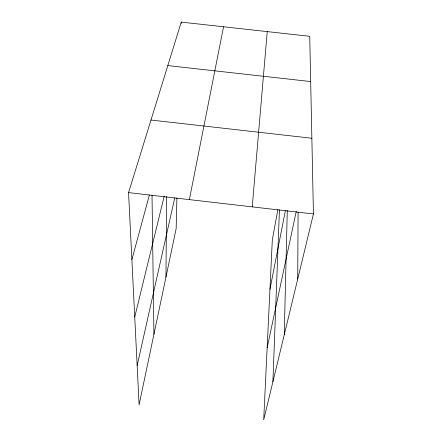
<?xml version="1.0" encoding="UTF-8"?>
<svg xmlns="http://www.w3.org/2000/svg" width="442" height="442" viewBox="0 0 442 442"><rect width="100%" height="100%" fill="white"/><g stroke="black" fill="none" stroke-linecap="round" stroke-linejoin="round"><path stroke-width="0.66" d="M297.72 279.024L298.096 212.166M165.949 277.134L166.662 196.613M176.916 197.95L176.159 228.608L139.092 404.828L128.561 192.613L181.248 22.1L309.737 36.305L313.439 213.934L263.697 419.9L272.322 239.774L277.874 209.591M181.214 23.476L181.248 22.1M284.245 334.815L287.278 210.514M272.885 381.855L279.427 209.889M252.227 206.873L267.239 31.609M269.946 289.35L285.444 210.304M189.369 199.624L223.553 26.78M267.15 347.749L296.284 211.254M137.147 365.573L174.767 197.817M134.738 317.074L164.17 196.314M131.887 259.609L149.368 195.01M167.811 65.587L310.682 81.555M150.987 120.031L311.864 138.258M128.561 192.613L313.439 213.934M152.02 195.314L153.932 334.274"/></g></svg>
